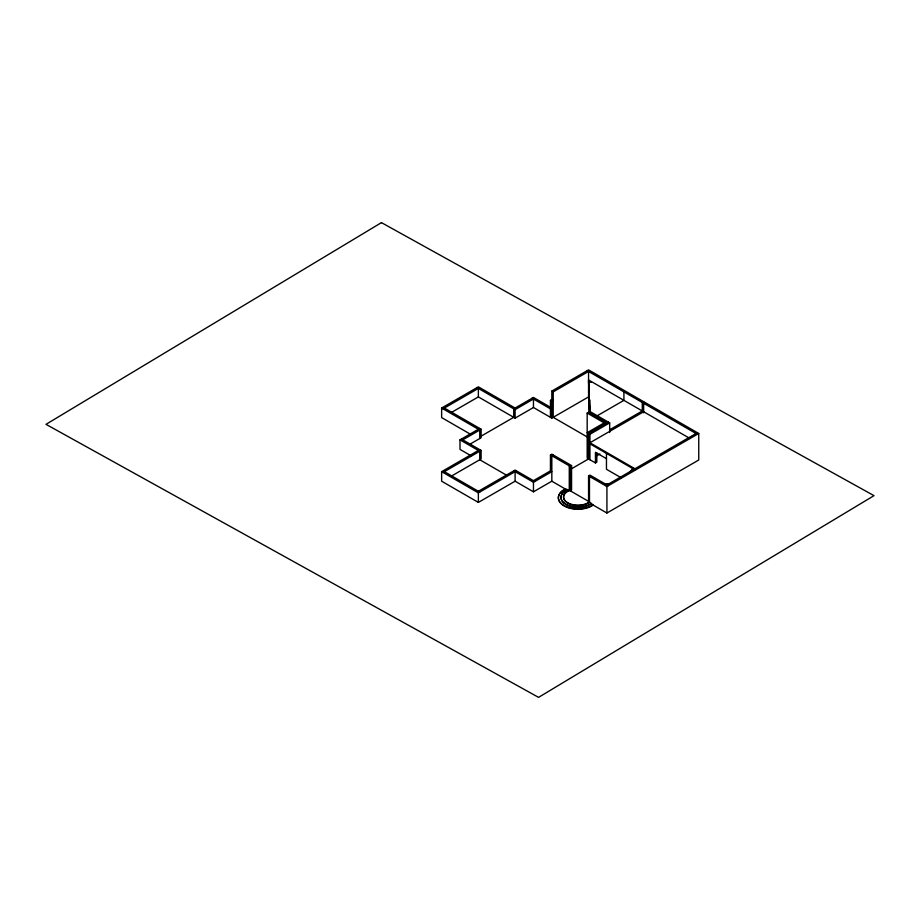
<?xml version="1.0" encoding="UTF-8"?>
<svg xmlns="http://www.w3.org/2000/svg" width="920" height="920" viewBox="0 0 920 920"><rect width="100%" height="100%" fill="white"/><g stroke="black" fill="none" stroke-linecap="round" stroke-linejoin="round"><path stroke-width="1.38" d="M515.096 471.661L515.096 481.206L478.365 502.412L441.634 481.206L441.634 471.661L479.745 449.661M471.017 434.55L441.634 417.588L441.634 408.043L478.365 386.837L515.096 408.043M443.014 408.836L478.365 388.424L478.365 396.911L515.096 418.117L533.462 407.514L551.827 418.117L588.558 396.911L588.558 371.461L553.207 391.874L551.827 391.08L551.827 399.556L550.447 400.361L550.447 417.323M451.674 412.321L478.365 396.911M471.017 455.756L460 449.397L460 439.852L479.745 428.455M462.76 439.852L481.125 429.249L481.125 437.736L470.039 444.13M476.985 387.63L515.096 409.63L533.462 399.027L533.462 407.514M551.827 391.08L588.558 369.874L698.751 433.492L698.751 460L606.924 513.015L590.755 503.677M480.953 436.241L513.716 417.323L513.716 408.836L533.462 397.44L550.608 407.341M550.447 400.361L551.827 401.154L553.207 400.361L551.827 399.556M443.014 472.454L481.125 450.455L481.125 458.942L451.709 475.928M589.478 412.988L589.478 407.686L590.398 407.157M596.827 452.847L596.827 462.116L595.447 462.921L587.178 458.148L587.178 413.08L589.938 411.493L609.684 422.889L609.684 432.434M597.218 415.771L623.909 400.361L623.909 391.874M478.365 491.28L515.096 470.074L534.842 481.47M441.634 471.661L478.365 492.867L516.476 470.867M604.175 422.889L587.178 432.699L589.938 434.286L609.684 422.889M550.447 454.963L551.827 454.169L571.573 465.566L571.573 489.957L570.193 490.751L570.193 466.359L550.447 454.963L550.447 470.867L533.462 480.677M608.304 422.096L588.558 433.492L588.558 458.942L570.273 469.499M643.655 401.683L642.275 402.477L642.275 410.964L609.523 429.87M553.207 454.963L551.827 455.756L551.827 481.206L533.462 491.809L515.096 481.206M643.655 411.757L589.938 442.773L635.398 469.016M513.716 470.867L533.462 482.264L551.827 471.661L550.447 470.867M570.193 466.359L571.573 465.566M596.217 456.113L599.886 453.985M588.558 501.354L588.558 475.904L589.938 475.111L608.304 485.714M633.098 467.682L633.098 468.751L630.338 471.397M606.004 484.943L609.224 483.621M605.785 485.61L697.383 432.699M606.694 485.61L608.994 484.276M588.558 475.904L606.924 486.507L698.751 433.492M587.178 370.668L696.003 433.492M689.919 438.46L588.558 379.948L589.697 412.827M590.996 382.409L588.558 381.006L589.662 413.022M589.478 407.686L590.398 408.216M588.558 412.286L606.924 422.889M587.178 413.08L605.544 423.683M532.082 398.233L550.447 408.836M587.339 437.023L553.207 417.323L553.207 391.874M635.398 469.545L633.098 468.211L632.178 469.28M589.938 443.831L633.098 468.751M606.464 458.678L595.447 452.306L595.447 462.921M621.287 477.836L606.464 469.28L606.464 453.376M444.394 408.043L481.125 429.249M441.634 408.043L479.745 430.042L479.745 438.529M591.318 503.297A16.997 9.821 0 0 1 565.938 504.171A16.997 9.821 0 0 1 567.444 489.509L569.273 490.567A14.421 8.326 0 0 0 567.766 503.102A14.421 8.326 0 0 0 589.478 502.239L593.147 505.068A19.584 11.304 0 0 1 568.445 507.828A19.584 11.304 0 0 1 559.429 494.27M593.147 504.712A19.584 11.304 0 0 1 564.098 505.574A19.584 11.304 0 0 1 565.604 488.807L567.444 489.865A16.997 9.821 0 0 0 565.938 504.516A16.997 9.821 0 0 0 591.318 503.654M551.827 481.206L565.604 489.164A19.584 11.304 0 0 0 560.096 493.292M461.38 439.058L481.125 450.455M460 439.852L479.745 451.248L479.745 459.735L506.437 475.145M444.383 471.661L479.745 492.073M643.655 403.27L643.655 412.815M608.304 483.621L605.556 484.15M606.924 486.507L606.924 513.015M589.938 400.027L589.938 410.63L589.019 410.101L589.019 394.197M589.938 434.286L589.938 459.735M589.478 476.433L589.478 502.239M569.273 465.83L569.273 490.567M551.827 401.154L551.827 418.117M533.462 482.264L533.462 491.809M515.096 409.63L515.096 418.117M478.365 492.867L478.365 502.412M381.443 222.628L46 424.338L538.568 697.371L874 495.65L381.443 222.628M589.478 501.883L569.273 490.222A14.421 8.326 0 0 0 567.766 502.757A14.421 8.326 0 0 0 589.478 501.883"/></g></svg>
